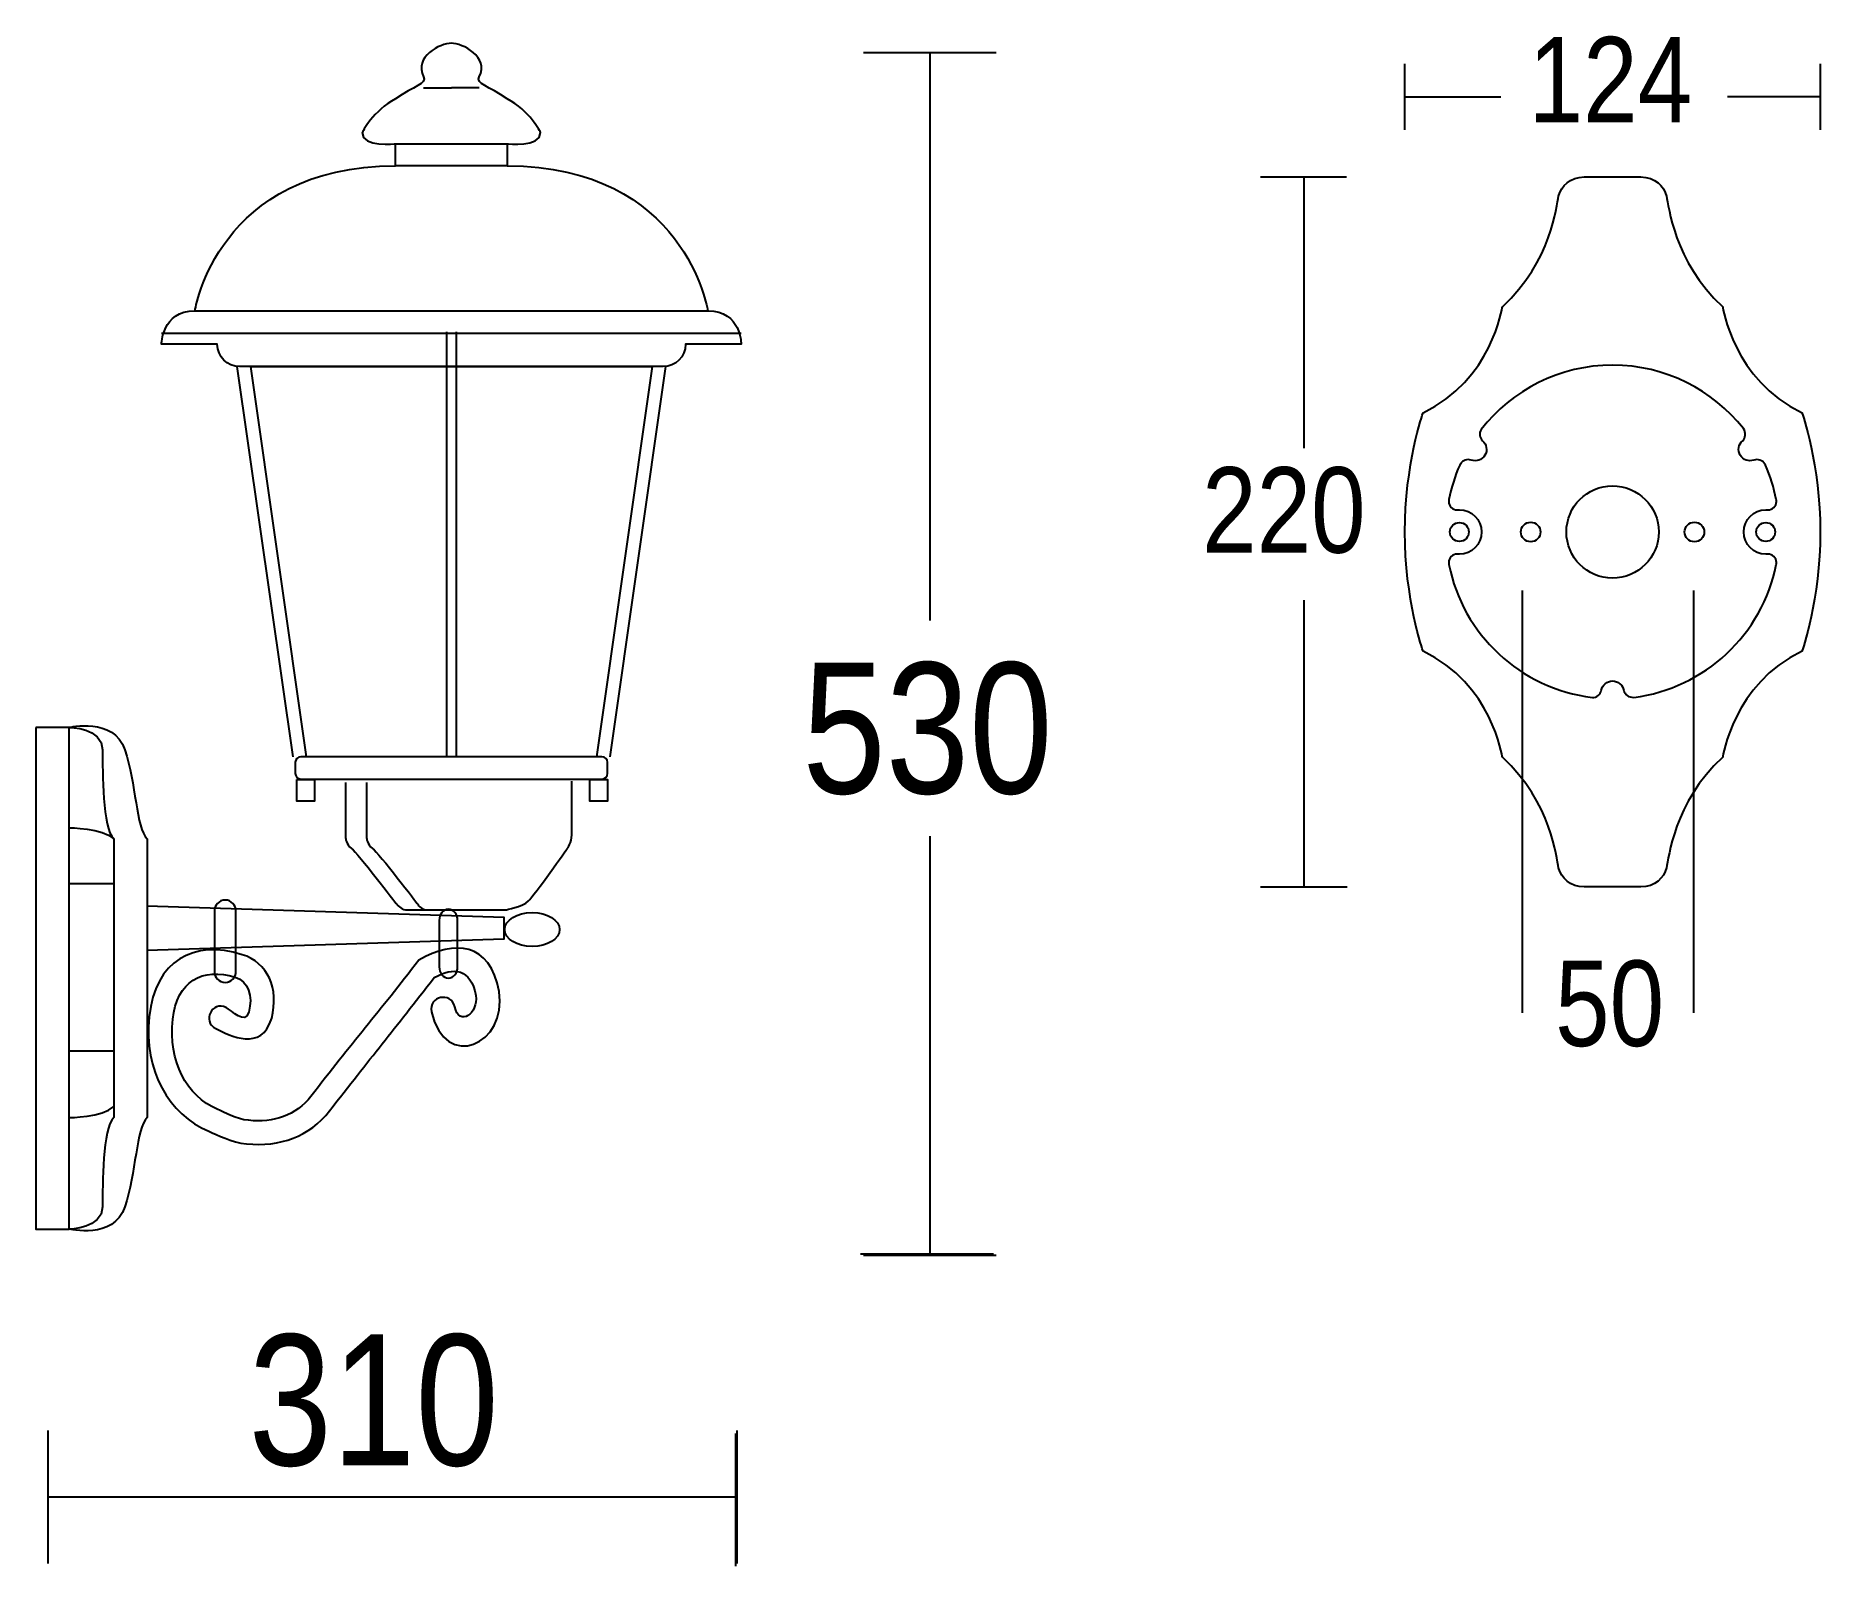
# Model space of a CAD drawing. Extents: x 0 to 168, y 0 to 144.
import ezdxf

# ---------------------------------------------------------------- set-up
doc = ezdxf.new("R2010")
doc.units = 0
doc.layers.add('LIVELLO_1', color=160, linetype='Continuous')
doc.styles.add('STD', font='txt')

# ---------------------------------------------------------------- blocks, each defined once
blk = doc.blocks.new('AI9-BLK1')
at = {"layer": 'LIVELLO_1', "color": 7}
for p, q in [((-6.04, 69.8), (6.45, 69.8)), ((0.21, 69.8), (0.2, 16.4)), ((44.85, 62.52), (44.85, 68.74)), ((83.9, 68.74), (83.9, 62.52)), ((-47.38, 66.47), (-44.76, 66.47)), ((-42.14, 66.47), (-44.76, 66.47)), ((44.85, 65.63), (53.88, 65.63)), ((83.9, 65.63), (75.19, 65.63)), ((31.28, 58.1), (39.38, 58.1)), ((35.36, 58.1), (35.36, 32.62)), ((-68.86, 45.52), (-20.66, 45.52)), ((-72, 43.42), (-17.52, 43.42)), ((-45.22, 43.55), (-45.22, 3.61)), ((-44.3, 43.55), (-44.3, 3.61)), ((-59.64, 3.61), (-64.88, 40.28)), ((-24.64, 40.28), (-29.88, 3.61)), ((55.91, -20.46), (55.91, 19.23)), ((72.03, -20.46), (72.03, 19.23)), ((35.36, 18.33), (35.36, -8.63)), ((0.21, -3.85), (0.2, -43.27)), ((-80.69, -8.31), (-76.5, -8.31)), ((31.28, -8.63), (39.44, -8.63)), ((-80.69, -24.03), (-76.5, -24.03)), ((-6.31, -43.11), (6.19, -43.11)), ((-6.04, -43.25), (6.45, -43.25)), ((-82.67, -72.22), (-82.67, -59.73)), ((-18.02, -72.49), (-18.02, -60)), ((-17.89, -72.22), (-17.89, -59.73)), ((-82.67, -65.97), (-59.15, -65.97)), ((-73.38, -65.97), (-17.86, -65.97))]:
    blk.add_line(p, q, dxfattribs=at)
for points in [[(-50, 61.23), (-39.52, 61.23), (-39.52, 59.14), (-50, 59.14)], [(-83.83, 6.36), (-83.83, -40.79), (-80.69, -40.79), (-80.69, 6.36)], [(-59.29, 1.47), (-57.63, 1.47), (-57.63, -0.56), (-59.29, -0.56)], [(-31.76, 1.47), (-30.1, 1.47), (-30.1, -0.56), (-31.76, -0.56)]]:
    blk.add_lwpolyline(points, close=True, dxfattribs=at)
for points in [[(-58.38, 3.61), (-63.62, 40.28), (-25.9, 40.28), (-31.13, 3.61)], [(-73.36, -10.41), (-39.83, -11.46), (-39.83, -13.55), (-73.36, -14.6)]]:
    blk.add_lwpolyline(points, dxfattribs=at)
for centre, radius in [((64.38, 24.73), 4.34), ((49.98, 24.73), 0.89), ((56.68, 24.73), 0.921), ((72.07, 24.73), 0.922), ((78.77, 24.73), 0.89)]:
    blk.add_circle(centre, radius, dxfattribs=at)
blk.add_ellipse((-37.17, -12.64), major_axis=(-2.58, 0), ratio=0.618081, dxfattribs=at)
for points, knots in [([(-39.52, 61.23), (-39.52, 61.23), (-36.38, 60.8), (-36.38, 62.28), (-36.38, 62.28), (-37.42, 64.38), (-39.52, 65.43), (-41.26, 66.67), (-42.48, 66.85), (-42.14, 67.52), (-41.2, 69.4), (-43.71, 70.67), (-44.76, 70.67), (-45.81, 70.67), (-48.32, 69.4), (-47.38, 67.52), (-47.04, 66.85), (-48.26, 66.67), (-50, 65.43), (-52.09, 64.38), (-53.14, 62.28), (-53.14, 62.28), (-53.14, 60.8), (-50, 61.23), (-50, 61.23)], [0, 0, 0, 0, 1, 1, 1, 2, 2, 2, 3, 3, 3, 4, 4, 4, 5, 5, 5, 6, 6, 6, 7, 7, 7, 8, 8, 8, 8]), ([(-39.52, 59.14), (-22.76, 59.14), (-20.66, 45.52), (-20.66, 45.52), (-17.52, 45.52), (-17.52, 42.37), (-17.52, 42.37), (-17.52, 42.37), (-22.76, 42.37), (-22.76, 42.37), (-22.76, 41.22), (-23.69, 40.28), (-24.85, 40.28), (-24.85, 40.28), (-64.67, 40.28), (-64.67, 40.28), (-65.82, 40.28), (-66.76, 41.22), (-66.76, 42.37), (-66.76, 42.37), (-72, 42.37), (-72, 42.37), (-72, 42.37), (-72, 45.52), (-68.86, 45.52), (-68.86, 45.52), (-66.76, 59.14), (-50, 59.14)], [0, 0, 0, 0, 1, 1, 1, 2, 2, 2, 3, 3, 3, 4, 4, 4, 5, 5, 5, 6, 6, 6, 7, 7, 7, 8, 8, 8, 9, 9, 9, 9]), ([(83.9, 24.73), (83.9, 31.01), (82.19, 35.94), (82.19, 35.94), (75.74, 38.97), (74.73, 45.89), (74.73, 45.89), (70.07, 50.24), (69.68, 55.37), (69.44, 56.31), (69.21, 57.24), (68.36, 58.1), (67.04, 58.1), (67.04, 58.1), (61.72, 58.1), (61.72, 58.1), (60.4, 58.1), (59.54, 57.24), (59.31, 56.31), (59.08, 55.37), (58.69, 50.24), (54.02, 45.89), (54.02, 45.89), (53.02, 38.97), (46.57, 35.94), (46.57, 35.94), (44.85, 31.01), (44.85, 24.73), (44.85, 18.45), (46.57, 13.52), (46.57, 13.52), (53.02, 10.49), (54.02, 3.57), (54.02, 3.57), (58.69, -0.78), (59.08, -5.91), (59.31, -6.85), (59.54, -7.78), (60.4, -8.63), (61.72, -8.63), (61.72, -8.63), (67.04, -8.63), (67.04, -8.63), (68.36, -8.63), (69.21, -7.78), (69.44, -6.85), (69.68, -5.91), (70.07, -0.78), (74.73, 3.57), (74.73, 3.57), (75.74, 10.49), (82.19, 13.52), (82.19, 13.52), (83.9, 18.45), (83.9, 24.73)], [0, 0, 0, 0, 1, 1, 1, 2, 2, 2, 3, 3, 3, 4, 4, 4, 5, 5, 5, 6, 6, 6, 7, 7, 7, 8, 8, 8, 9, 9, 9, 10, 10, 10, 11, 11, 11, 12, 12, 12, 13, 13, 13, 14, 14, 14, 15, 15, 15, 16, 16, 16, 17, 17, 17, 18, 18, 18, 18]), ([(64.38, 10.73), (63.84, 10.73), (63.4, 10.34), (63.32, 9.83), (63.22, 9.45), (62.89, 9.17), (62.48, 9.17), (55.68, 10.03), (50.29, 15.12), (49, 21.67), (48.98, 21.74), (48.98, 21.79), (48.98, 21.85), (48.98, 22.3), (49.34, 22.66), (49.79, 22.66), (49.79, 22.66), (49.98, 22.65), (49.98, 22.65), (51.13, 22.65), (52.06, 23.58), (52.06, 24.73), (52.06, 25.88), (51.13, 26.81), (49.98, 26.81), (49.92, 26.81), (49.85, 26.81), (49.79, 26.8), (49.34, 26.8), (48.98, 27.17), (48.98, 27.61), (48.98, 27.67), (48.98, 27.72), (49, 27.78), (49.21, 28.9), (49.56, 29.98), (50.01, 31.01), (50.01, 31.01), (50.07, 31.12), (50.07, 31.12), (50.28, 31.48), (50.71, 31.62), (51.09, 31.49), (51.57, 31.32), (52.11, 31.5), (52.38, 31.94), (52.65, 32.4), (52.54, 32.98), (52.15, 33.31), (51.87, 33.59), (51.81, 34.02), (52.02, 34.37), (54.94, 38.08), (59.39, 40.41), (64.38, 40.41), (69.37, 40.41), (73.81, 38.08), (76.68, 34.45), (76.94, 34.02), (76.88, 33.59), (76.61, 33.31), (76.21, 32.98), (76.1, 32.4), (76.38, 31.94), (76.65, 31.5), (77.18, 31.32), (77.65, 31.49), (78.04, 31.62), (78.47, 31.48), (78.69, 31.12), (78.69, 31.12), (78.75, 31.01), (78.75, 31.01), (79.2, 29.98), (79.54, 28.9), (79.76, 27.78), (79.77, 27.72), (79.78, 27.67), (79.78, 27.61), (79.78, 27.17), (79.41, 26.8), (78.96, 26.8), (78.9, 26.81), (78.84, 26.81), (78.77, 26.81), (77.63, 26.81), (76.7, 25.88), (76.7, 24.73), (76.7, 23.58), (77.63, 22.65), (78.77, 22.65), (78.77, 22.65), (78.96, 22.66), (78.96, 22.66), (79.41, 22.66), (79.78, 22.3), (79.78, 21.85), (79.78, 21.79), (79.77, 21.74), (79.76, 21.67), (78.46, 15.12), (73.08, 10.03), (66.37, 9.18), (65.87, 9.17), (65.53, 9.45), (65.43, 9.83), (65.35, 10.34), (64.91, 10.73), (64.38, 10.73)], [0, 0, 0, 0, 1, 1, 1, 2, 2, 2, 3, 3, 3, 4, 4, 4, 5, 5, 5, 6, 6, 6, 7, 7, 7, 8, 8, 8, 9, 9, 9, 10, 10, 10, 11, 11, 11, 12, 12, 12, 13, 13, 13, 14, 14, 14, 15, 15, 15, 16, 16, 16, 17, 17, 17, 18, 18, 18, 19, 19, 19, 20, 20, 20, 21, 21, 21, 22, 22, 22, 23, 23, 23, 24, 24, 24, 25, 25, 25, 26, 26, 26, 27, 27, 27, 28, 28, 28, 29, 29, 29, 30, 30, 30, 31, 31, 31, 32, 32, 32, 33, 33, 33, 34, 34, 34, 35, 35, 35, 36, 36, 36, 36]), ([(-80.69, 6.36), (-80.69, 6.36), (-76.5, 7.4), (-75.45, 4.26), (-74.4, 1.12), (-74.4, -3.07), (-73.36, -4.12), (-73.36, -4.12), (-73.36, -18.79), (-73.36, -18.79), (-73.36, -18.79), (-73.36, -30.31), (-73.36, -30.31), (-74.4, -31.37), (-74.4, -35.55), (-75.45, -38.7), (-76.5, -41.84), (-80.69, -40.79), (-80.69, -40.79)], [0, 0, 0, 0, 1, 1, 1, 2, 2, 2, 3, 3, 3, 4, 4, 4, 5, 5, 5, 6, 6, 6, 6]), ([(-80.69, 6.36), (-80.69, 6.36), (-77.55, 6.36), (-77.55, 4.26), (-77.55, 2.16), (-77.55, -3.07), (-76.5, -4.12), (-76.5, -4.12), (-76.5, -15.65), (-76.5, -15.65), (-76.5, -15.65), (-76.5, -30.31), (-76.5, -30.31), (-77.55, -31.37), (-77.55, -36.6), (-77.55, -38.7), (-77.55, -40.79), (-80.69, -40.79), (-80.69, -40.79)], [0, 0, 0, 0, 1, 1, 1, 2, 2, 2, 3, 3, 3, 4, 4, 4, 5, 5, 5, 6, 6, 6, 6]), ([(-58.9, 3.61), (-58.9, 3.61), (-30.61, 3.61), (-30.61, 3.61), (-30.32, 3.61), (-30.09, 3.37), (-30.09, 3.08), (-30.09, 3.08), (-30.09, 2.03), (-30.09, 2.03), (-30.09, 1.75), (-30.32, 1.51), (-30.61, 1.51), (-30.61, 1.51), (-58.9, 1.51), (-58.9, 1.51), (-59.19, 1.51), (-59.43, 1.75), (-59.43, 2.03), (-59.43, 2.03), (-59.43, 3.08), (-59.43, 3.08), (-59.43, 3.37), (-59.19, 3.61), (-58.9, 3.61)], [0, 0, 0, 0, 1, 1, 1, 2, 2, 2, 3, 3, 3, 4, 4, 4, 5, 5, 5, 6, 6, 6, 7, 7, 7, 8, 8, 8, 8]), ([(-54.7, 1.18), (-54.7, 1.18), (-54.7, -4.03), (-54.7, -4.03), (-54.7, -4.03), (-54.7, -4.59), (-54.14, -5.02), (-53.58, -5.44), (-49.92, -10.23), (-49.92, -10.23), (-49.92, -10.23), (-49.49, -10.79), (-49.07, -10.79), (-49.07, -10.79), (-39.64, -10.79), (-39.64, -10.79), (-39.64, -10.79), (-38.09, -10.51), (-37.52, -9.95), (-36.96, -9.38), (-33.86, -5.02), (-33.86, -5.02), (-33.86, -5.02), (-33.44, -4.45), (-33.44, -3.75), (-33.44, -3.75), (-33.44, 1.32), (-33.44, 1.32)], [0, 0, 0, 0, 1, 1, 1, 2, 2, 2, 3, 3, 3, 4, 4, 4, 5, 5, 5, 6, 6, 6, 7, 7, 7, 8, 8, 8, 9, 9, 9, 9]), ([(-52.73, 1.18), (-52.73, 1.18), (-52.73, -4.03), (-52.73, -4.03), (-52.73, -4.03), (-52.73, -4.59), (-52.17, -5.02), (-51.6, -5.44), (-47.94, -10.23), (-47.94, -10.23), (-47.94, -10.23), (-47.66, -10.79), (-47.1, -10.79), (-47.1, -10.79), (-39.64, -10.79), (-39.64, -10.79), (-39.64, -10.79), (-38.09, -10.51), (-37.52, -9.95), (-36.96, -9.38), (-33.86, -5.02), (-33.86, -5.02), (-33.86, -5.02), (-33.44, -4.45), (-33.44, -3.75), (-33.44, -3.75), (-33.44, 1.32), (-33.44, 1.32)], [0, 0, 0, 0, 1, 1, 1, 2, 2, 2, 3, 3, 3, 4, 4, 4, 5, 5, 5, 6, 6, 6, 7, 7, 7, 8, 8, 8, 9, 9, 9, 9]), ([(-66.02, -9.87), (-66.02, -9.87), (-66.02, -9.87), (-66.02, -9.87), (-65.46, -9.87), (-65.01, -10.34), (-65.01, -10.92), (-65.01, -10.92), (-65.01, -16.57), (-65.01, -16.57), (-65.01, -17.15), (-65.46, -17.62), (-66.02, -17.62), (-66.58, -17.62), (-67.04, -17.15), (-67.04, -16.57), (-67.04, -16.57), (-67.04, -10.92), (-67.04, -10.92), (-67.04, -10.34), (-66.58, -9.87), (-66.02, -9.87)], [0, 0, 0, 0, 1, 1, 1, 2, 2, 2, 3, 3, 3, 4, 4, 4, 5, 5, 5, 6, 6, 6, 7, 7, 7, 7]), ([(-66.02, -9.87), (-66.02, -9.87), (-66.02, -9.87), (-66.02, -9.87), (-65.46, -9.87), (-65.01, -10.34), (-65.01, -10.92), (-65.01, -10.92), (-65.01, -16.57), (-65.01, -16.57), (-65.01, -17.15), (-65.46, -17.62), (-66.02, -17.62), (-66.58, -17.62), (-67.04, -17.15), (-67.04, -16.57), (-67.04, -16.57), (-67.04, -10.92), (-67.04, -10.92), (-67.04, -10.34), (-66.58, -9.87), (-66.02, -9.87)], [0, 0, 0, 0, 1, 1, 1, 2, 2, 2, 3, 3, 3, 4, 4, 4, 5, 5, 5, 6, 6, 6, 7, 7, 7, 7]), ([(-45.04, -10.72), (-45.04, -10.72), (-45.04, -10.72), (-45.04, -10.72), (-44.56, -10.72), (-44.17, -11.19), (-44.17, -11.77), (-44.17, -11.77), (-44.17, -16.15), (-44.17, -16.15), (-44.17, -16.73), (-44.56, -17.2), (-45.04, -17.2), (-45.52, -17.2), (-45.91, -16.73), (-45.91, -16.15), (-45.91, -16.15), (-45.91, -11.77), (-45.91, -11.77), (-45.91, -11.19), (-45.52, -10.72), (-45.04, -10.72)], [0, 0, 0, 0, 1, 1, 1, 2, 2, 2, 3, 3, 3, 4, 4, 4, 5, 5, 5, 6, 6, 6, 7, 7, 7, 7]), ([(-45.04, -10.72), (-45.04, -10.72), (-45.04, -10.72), (-45.04, -10.72), (-44.56, -10.72), (-44.17, -11.19), (-44.17, -11.77), (-44.17, -11.77), (-44.17, -16.15), (-44.17, -16.15), (-44.17, -16.73), (-44.56, -17.2), (-45.04, -17.2), (-45.52, -17.2), (-45.91, -16.73), (-45.91, -16.15), (-45.91, -16.15), (-45.91, -11.77), (-45.91, -11.77), (-45.91, -11.19), (-45.52, -10.72), (-45.04, -10.72)], [0, 0, 0, 0, 1, 1, 1, 2, 2, 2, 3, 3, 3, 4, 4, 4, 5, 5, 5, 6, 6, 6, 7, 7, 7, 7]), ([(-44.45, -19.89), (-44.03, -21.81), (-42.2, -20.53), (-42.47, -18.84), (-42.92, -16.29), (-44.56, -16.11), (-46.39, -17.16), (-50.09, -21.96), (-52.42, -24.78), (-56.21, -29.68), (-58.11, -32.11), (-60.85, -33.09), (-64.02, -32.78), (-65.43, -32.67), (-66.76, -31.9), (-67.56, -31.6), (-71.3, -30.04), (-73.68, -25.92), (-73.16, -20.84), (-72.61, -15.54), (-68.96, -13.56), (-64.43, -15), (-62.02, -15.72), (-60.93, -18.2), (-61.65, -20.97), (-62.59, -24.17), (-65.58, -22.61), (-66.91, -21.94), (-68.24, -21.29), (-67.24, -19.3), (-65.93, -19.97), (-65.38, -20.23), (-64.18, -21.65), (-63.8, -20.39), (-63.41, -18.91), (-63.8, -17.51), (-65.08, -17.12), (-68.13, -16.15), (-70.58, -17.5), (-70.95, -21.07), (-71.36, -25.04), (-69.66, -28.31), (-66.76, -29.53), (-66.08, -29.79), (-65, -30.49), (-63.83, -30.57), (-61.46, -30.81), (-59.38, -30.13), (-57.96, -28.32), (-54.17, -23.42), (-51.52, -20.32), (-47.82, -15.52), (-44.47, -13.6), (-41.12, -13.79), (-40.28, -18.46), (-39.45, -23.44), (-45.37, -26.04), (-46.62, -20.36), (-46.94, -18.92), (-44.77, -18.44), (-44.45, -19.89)], [0, 0, 0, 0, 1, 1, 1, 2, 2, 2, 3, 3, 3, 4, 4, 4, 5, 5, 5, 6, 6, 6, 7, 7, 7, 8, 8, 8, 9, 9, 9, 10, 10, 10, 11, 11, 11, 12, 12, 12, 13, 13, 13, 14, 14, 14, 15, 15, 15, 16, 16, 16, 17, 17, 17, 18, 18, 18, 19, 19, 19, 20, 20, 20, 20])]:
    blk.add_open_spline(points, degree=3, knots=knots, dxfattribs=at)
for points in [[(-80.69, -3.07), (-80.69, -3.07), (-77.55, -3.07), (-76.5, -4.12)], [(-80.69, -30.31), (-80.69, -30.31), (-77.55, -30.31), (-76.5, -29.27)]]:
    blk.add_open_spline(points, degree=3, dxfattribs=at)
at = {"layer": 'LIVELLO_1', "color": 7, "attachment_point": 1, "style": 'STD'}
for s, insert, char_height in [('\\fArial Narrow|b0|i0;\\H8.0386;\\C7;124', (56.49, 71.26), 8.0386), ('\\fArial Narrow|b0|i0;\\H8.0386;\\C7;220', (25.8, 30.82), 8.0386), ('\\fArial Narrow|b0|i0;\\H12.3028;\\C7;530', (-11.77, 12.46), 12.3028), ('\\fArial Narrow|b0|i0;\\H8.0386;\\C7;50', (58.98, -15.55), 8.0386), ('\\fArial Narrow|b0|i0;\\H12.3028;\\C7;310', (-63.82, -50.7), 12.3028)]:
    blk.add_mtext(s, dxfattribs=dict(at, insert=insert, char_height=char_height))

msp = doc.modelspace()

# ---------------------------------------------------------------- block references
at = {"layer": 'LIVELLO_1', "color": 7}
msp.add_blockref('AI9-BLK1', (84.157137, 72.491527), dxfattribs=at)

doc.saveas('drawing.dxf')
